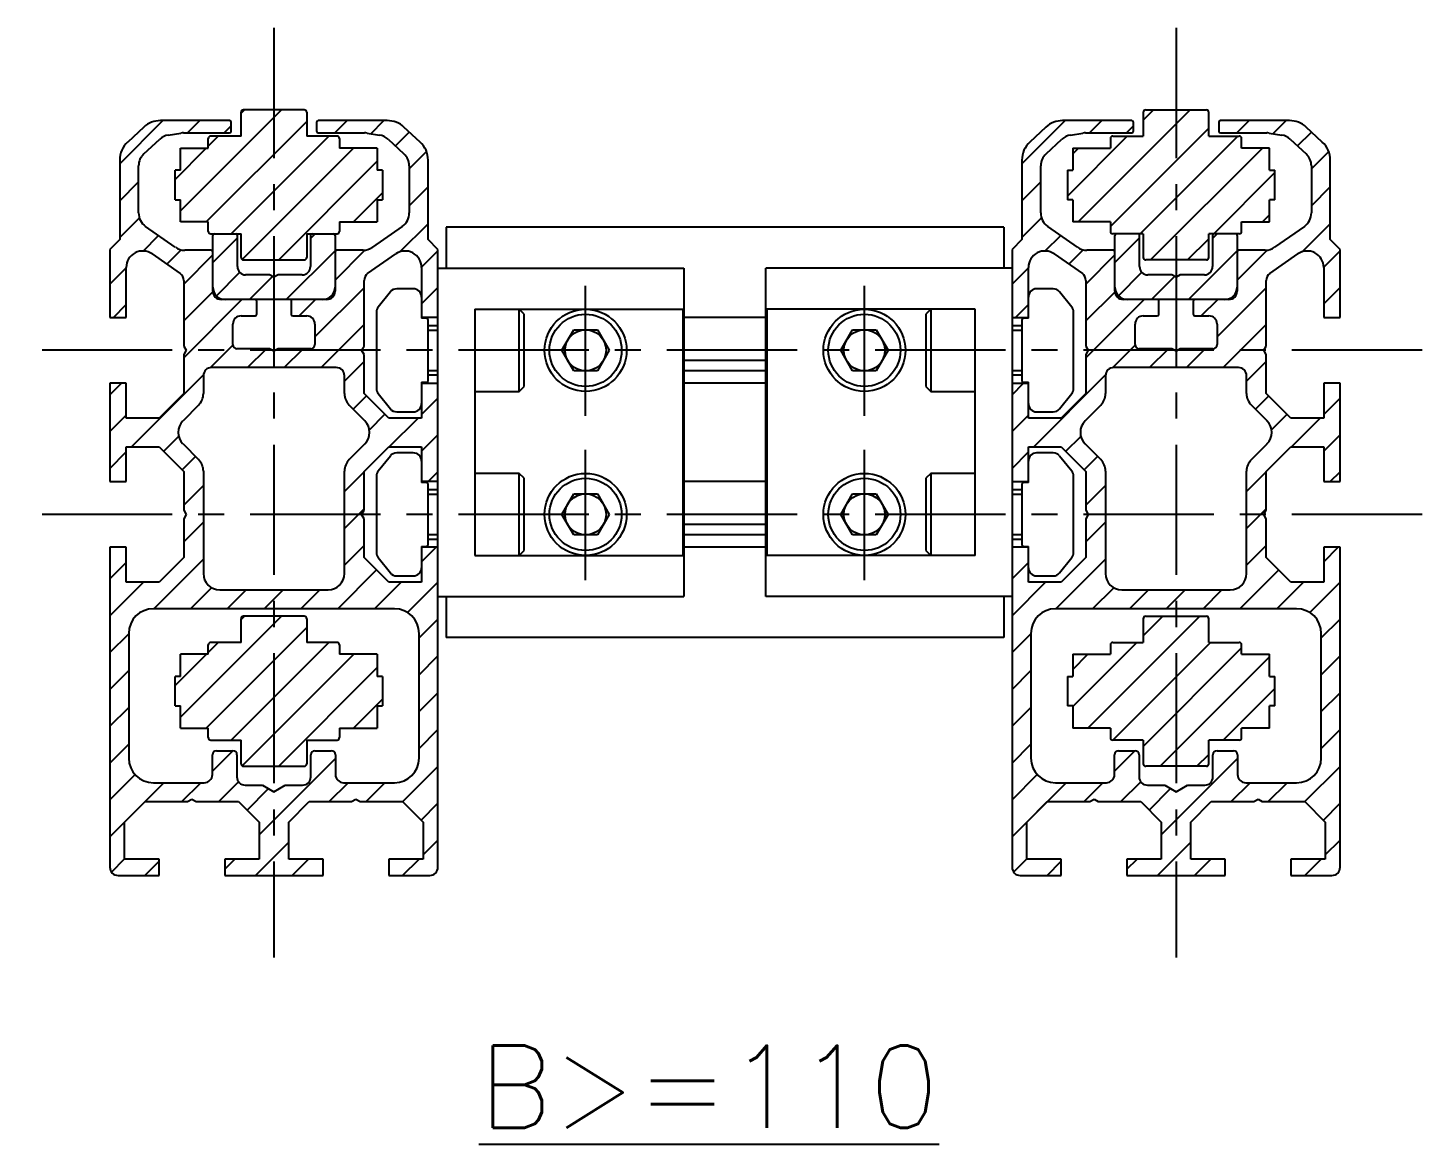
# Model space of a CAD drawing. Extents: x -3 to 4647, y -8 to 2018.
# Drawn here: x 4229.2 to 4399.2, y 115.3 to 251.3 of the extents above; entities that cross this region are included whole.
import ezdxf

# ---------------------------------------------------------------- set-up
doc = ezdxf.new("R2010")
doc.units = 0
doc.header["$LTSCALE"] = 0.5
doc.linetypes.add('CENTER', pattern=[50.8, 31.75, -6.35, 6.35, -6.35])
for name, color, linetype in [('MSM_CENTER', 1, 'CENTER'), ('MSM_CONTINUOUS', 7, 'CONTINUOUS'), ('MSM_NARROW', 5, 'CONTINUOUS'), ('MSM_PART_NUMBER', 7, 'CONTINUOUS')]:
    doc.layers.add(name, color=color, linetype=linetype)
doc.styles.get("Standard").update_dxf_attribs({"font": 'txt.shx', "height": 3, "bigfont": 'bigfont.shx'})

msp = doc.modelspace()

# ---------------------------------------------------------------- linework, layer by layer
at = {"layer": 'MSM_CENTER'}
for p, q in [((4259.17, 251.3), (4259.17, 138)), ((4369.17, 251.3), (4369.17, 138)), ((4297.17, 204), (4297.17, 220)), ((4331.17, 204), (4331.17, 220)), ((4399.17, 212), (4229.17, 212)), ((4297.17, 184), (4297.17, 200)), ((4331.17, 184), (4331.17, 200)), ((4399.17, 192), (4229.17, 192))]:
    msp.add_line(p, q, dxfattribs=at)
at = {"layer": 'MSM_CONTINUOUS'}
for p, q in [((4253.77, 240), (4245.34, 240)), ((4253.97, 238.7), (4253.97, 239.8)), ((4255.17, 238.11), (4255.17, 241.01)), ((4262.87, 241.31), (4255.47, 241.31)), ((4263.17, 241.01), (4263.17, 238.11)), ((4264.37, 239.8), (4264.37, 238.7)), ((4273, 240), (4264.57, 240)), ((4363.77, 240), (4355.34, 240)), ((4363.97, 238.7), (4363.97, 239.8)), ((4365.17, 241.01), (4365.17, 238.11)), ((4365.47, 241.31), (4372.87, 241.31)), ((4373.17, 238.11), (4373.17, 241.01)), ((4374.37, 239.8), (4374.37, 238.7)), ((4383, 240), (4374.57, 240)), ((4243.31, 239.21), (4241.34, 237.39)), ((4246.29, 238.23), (4247.82, 238.48)), ((4248.13, 238.5), (4253.77, 238.5)), ((4255.17, 238.11), (4251.47, 238.11)), ((4266.87, 238.11), (4263.17, 238.11)), ((4264.57, 238.5), (4270.22, 238.5)), ((4270.53, 238.48), (4272.05, 238.23)), ((4277, 237.39), (4275.03, 239.21)), ((4353.31, 239.21), (4351.34, 237.39)), ((4356.29, 238.23), (4357.82, 238.48)), ((4358.13, 238.5), (4363.77, 238.5)), ((4361.47, 238.11), (4365.17, 238.11)), ((4373.17, 238.11), (4376.87, 238.11)), ((4374.57, 238.5), (4380.22, 238.5)), ((4380.53, 238.48), (4382.05, 238.23)), ((4387, 237.39), (4385.03, 239.21)), ((4240.67, 236.5), (4240.68, 236.5)), ((4243.32, 235.95), (4245.25, 237.73)), ((4247.77, 233.95), (4247.77, 236.66)), ((4247.77, 236.66), (4251.17, 236.66)), ((4251.17, 236.66), (4251.17, 237.81)), ((4267.17, 237.81), (4267.17, 236.66)), ((4271.77, 236.66), (4267.17, 236.66)), ((4271.77, 236.66), (4271.77, 233.95)), ((4273.09, 237.73), (4275.03, 235.95)), ((4277.67, 236.5), (4277.67, 236.5)), ((4350.67, 236.5), (4350.68, 236.5)), ((4353.32, 235.95), (4355.25, 237.73)), ((4356.57, 236.66), (4356.57, 233.95)), ((4356.57, 236.66), (4361.17, 236.66)), ((4361.17, 237.81), (4361.17, 236.66)), ((4377.17, 236.66), (4377.17, 237.81)), ((4380.57, 236.66), (4377.17, 236.66)), ((4380.57, 233.95), (4380.57, 236.66)), ((4383.09, 237.73), (4385.03, 235.95)), ((4387.67, 236.5), (4387.67, 236.5)), ((4240.37, 235.18), (4240.37, 225.5)), ((4277.97, 225.5), (4277.97, 235.18)), ((4350.37, 235.18), (4350.37, 225.5)), ((4387.97, 225.5), (4387.97, 235.18)), ((4242.67, 228.74), (4242.67, 234.48)), ((4247.12, 230.36), (4247.12, 233.95)), ((4247.77, 233.95), (4247.12, 233.95)), ((4272.42, 233.95), (4271.77, 233.95)), ((4272.42, 233.95), (4272.42, 230.36)), ((4275.67, 234.48), (4275.67, 228.74)), ((4352.67, 228.74), (4352.67, 234.48)), ((4355.92, 233.95), (4355.92, 230.36)), ((4355.92, 233.95), (4356.57, 233.95)), ((4380.57, 233.95), (4381.22, 233.95)), ((4381.22, 230.36), (4381.22, 233.95)), ((4385.67, 234.48), (4385.67, 228.74)), ((4247.12, 230.36), (4247.77, 230.36)), ((4247.77, 227.66), (4247.77, 230.36)), ((4271.77, 230.36), (4271.77, 227.66)), ((4271.77, 230.36), (4272.42, 230.36)), ((4356.57, 230.36), (4355.92, 230.36)), ((4356.57, 230.36), (4356.57, 227.66)), ((4380.57, 227.66), (4380.57, 230.36)), ((4381.22, 230.36), (4380.57, 230.36)), ((4247.15, 224.56), (4243.53, 227.1)), ((4251.17, 227.66), (4247.77, 227.66)), ((4251.17, 226.5), (4251.17, 227.66)), ((4251.47, 226.2), (4255.17, 226.2)), ((4255.17, 223.31), (4255.17, 226.2)), ((4263.17, 226.2), (4266.87, 226.2)), ((4263.17, 226.2), (4263.17, 223.31)), ((4267.17, 227.66), (4271.77, 227.66)), ((4267.17, 227.66), (4267.17, 226.5)), ((4274.82, 227.1), (4271.19, 224.56)), ((4280.17, 227), (4280.17, 222)), ((4348.17, 227), (4280.17, 227)), ((4348.17, 227), (4348.17, 222)), ((4357.15, 224.56), (4353.53, 227.1)), ((4361.17, 227.66), (4356.57, 227.66)), ((4361.17, 227.66), (4361.17, 226.5)), ((4365.17, 226.2), (4361.47, 226.2)), ((4365.17, 226.2), (4365.17, 223.31)), ((4373.17, 223.31), (4373.17, 226.2)), ((4376.87, 226.2), (4373.17, 226.2)), ((4377.17, 226.5), (4377.17, 227.66)), ((4377.17, 227.66), (4380.57, 227.66)), ((4384.82, 227.1), (4381.19, 224.56)), ((4240.37, 225.5), (4239.17, 224.3)), ((4251.72, 219.2), (4251.72, 226)), ((4254.72, 222.2), (4254.72, 226)), ((4263.62, 226), (4263.62, 222.2)), ((4266.62, 226), (4266.62, 219.2)), ((4279.17, 224.3), (4277.97, 225.5)), ((4350.37, 225.5), (4349.17, 224.3)), ((4361.72, 219.2), (4361.72, 226)), ((4364.72, 222.2), (4364.72, 226)), ((4373.62, 226), (4373.62, 222.2)), ((4376.62, 226), (4376.62, 219.2)), ((4389.17, 224.3), (4387.97, 225.5)), ((4239.17, 224.3), (4239.17, 216)), ((4244.32, 223.75), (4247.75, 221.35)), ((4251.52, 224.2), (4248.3, 224.2)), ((4255.47, 223.01), (4262.87, 223.01)), ((4270.04, 224.2), (4266.82, 224.2)), ((4270.6, 221.35), (4274.03, 223.75)), ((4279.17, 149), (4279.17, 224.3)), ((4349.17, 224.3), (4349.17, 149)), ((4354.32, 223.75), (4357.75, 221.35)), ((4361.52, 224.2), (4358.3, 224.2)), ((4372.87, 223.01), (4365.47, 223.01)), ((4380.04, 224.2), (4376.82, 224.2)), ((4380.6, 221.35), (4384.03, 223.75)), ((4389.17, 216), (4389.17, 224.3)), ((4241.17, 216), (4241.17, 222.11)), ((4258.65, 221.2), (4255.72, 221.2)), ((4259.17, 220.9), (4258.65, 221.2)), ((4259.69, 221.2), (4259.17, 220.9)), ((4262.62, 221.2), (4259.69, 221.2)), ((4277.17, 222.11), (4277.17, 215.9)), ((4279.17, 222), (4309.17, 222)), ((4309.17, 222), (4309.17, 182)), ((4319.17, 182), (4319.17, 222)), ((4349.17, 222), (4319.17, 222)), ((4351.17, 215.9), (4351.17, 222.11)), ((4368.65, 221.2), (4365.72, 221.2)), ((4369.17, 220.9), (4368.65, 221.2)), ((4369.69, 221.2), (4369.17, 220.9)), ((4372.62, 221.2), (4369.69, 221.2)), ((4387.17, 222.11), (4387.17, 216)), ((4248.17, 220.53), (4248.17, 212.52)), ((4270.17, 212.52), (4270.17, 220.53)), ((4276.17, 219.5), (4274.15, 219.5)), ((4354.19, 219.5), (4352.17, 219.5)), ((4358.17, 220.53), (4358.17, 212.52)), ((4380.17, 212.52), (4380.17, 220.53)), ((4265.62, 218.2), (4252.72, 218.2)), ((4257.07, 216.4), (4257.07, 218)), ((4261.27, 218), (4261.27, 216.4)), ((4273.37, 219.12), (4271.89, 217.27)), ((4277.17, 218.55), (4277.17, 218.55)), ((4356.45, 217.27), (4354.97, 219.12)), ((4375.62, 218.2), (4362.72, 218.2)), ((4367.07, 216.4), (4367.07, 218)), ((4371.27, 218), (4371.27, 216.4)), ((4387.17, 218.55), (4387.17, 218.55)), ((4239.17, 216), (4241.17, 216)), ((4255.17, 216.2), (4256.87, 216.2)), ((4261.47, 216.2), (4263.17, 216.2)), ((4271.67, 216.65), (4271.67, 207.35)), ((4279.17, 216), (4277.17, 216)), ((4283.67, 217), (4283.67, 187)), ((4283.67, 217), (4309.08, 217)), ((4289.67, 216.4), (4289.07, 217)), ((4289.07, 207), (4289.07, 217)), ((4289.67, 207.6), (4289.67, 216.4)), ((4309.08, 187), (4309.08, 217)), ((4319.17, 216), (4309.17, 216)), ((4319.26, 217), (4319.26, 187)), ((4344.67, 217), (4319.26, 217)), ((4339.27, 217), (4338.67, 216.4)), ((4338.67, 216.4), (4338.67, 207.6)), ((4339.27, 217), (4339.27, 207)), ((4344.67, 187), (4344.67, 217)), ((4349.17, 216), (4351.17, 216)), ((4356.67, 207.35), (4356.67, 216.65)), ((4365.17, 216.2), (4366.87, 216.2)), ((4371.47, 216.2), (4373.17, 216.2)), ((4387.17, 216), (4389.17, 216)), ((4254.17, 212.7), (4254.17, 215.2)), ((4264.17, 215.2), (4264.17, 212.7)), ((4277.77, 215.9), (4277.17, 215.9)), ((4277.97, 208.3), (4277.97, 215.7)), ((4279.17, 215), (4277.97, 215)), ((4294.29, 212), (4295.73, 214.5)), ((4295.73, 214.5), (4298.62, 214.5)), ((4298.62, 214.5), (4300.06, 212)), ((4328.29, 212), (4329.73, 214.5)), ((4329.73, 214.5), (4332.62, 214.5)), ((4332.62, 214.5), (4334.06, 212)), ((4350.37, 215), (4349.17, 215)), ((4350.37, 215.7), (4350.37, 208.3)), ((4351.17, 215.9), (4350.57, 215.9)), ((4364.17, 212.7), (4364.17, 215.2)), ((4374.17, 215.2), (4374.17, 212.7)), ((4248.17, 212.52), (4248.47, 212)), ((4269.87, 212), (4270.17, 212.52)), ((4358.17, 212.52), (4358.47, 212)), ((4379.87, 212), (4380.17, 212.52)), ((4248.47, 212), (4248.17, 211.48)), ((4248.17, 211.48), (4248.17, 206.75)), ((4258.65, 212.2), (4254.67, 212.2)), ((4259.17, 211.9), (4258.65, 212.2)), ((4259.69, 212.2), (4259.17, 211.9)), ((4263.67, 212.2), (4259.69, 212.2)), ((4270.17, 211.48), (4269.87, 212)), ((4270.17, 206.75), (4270.17, 211.48)), ((4295.73, 209.5), (4294.29, 212)), ((4300.06, 212), (4298.62, 209.5)), ((4319.17, 212), (4309.17, 212)), ((4329.73, 209.5), (4328.29, 212)), ((4334.06, 212), (4332.62, 209.5)), ((4358.47, 212), (4358.17, 211.48)), ((4358.17, 211.48), (4358.17, 206.75)), ((4368.65, 212.2), (4364.67, 212.2)), ((4369.17, 211.9), (4368.65, 212.2)), ((4369.69, 212.2), (4369.17, 211.9)), ((4373.67, 212.2), (4369.69, 212.2)), ((4380.17, 211.48), (4379.87, 212)), ((4380.17, 206.75), (4380.17, 211.48)), ((4266.77, 209.9), (4251.57, 209.9)), ((4298.62, 209.5), (4295.73, 209.5)), ((4319.17, 210.78), (4309.17, 210.78)), ((4319.17, 209.5), (4309.17, 209.5)), ((4332.62, 209.5), (4329.73, 209.5)), ((4376.77, 209.9), (4361.57, 209.9)), ((4239.17, 208), (4239.17, 196)), ((4241.17, 208), (4239.17, 208)), ((4241.17, 203.75), (4241.17, 208)), ((4250.57, 208.9), (4250.57, 206.73)), ((4267.77, 206.73), (4267.77, 208.9)), ((4277.17, 208.1), (4277.17, 203.75)), ((4277.17, 208.1), (4277.77, 208.1)), ((4277.17, 208), (4279.17, 208)), ((4277.97, 209), (4279.17, 209)), ((4289.07, 207), (4289.67, 207.6)), ((4319.17, 208), (4309.17, 208)), ((4338.67, 207.6), (4339.27, 207)), ((4349.17, 209), (4350.37, 209)), ((4349.17, 208), (4351.17, 208)), ((4350.57, 208.1), (4351.17, 208.1)), ((4351.17, 203.75), (4351.17, 208.1)), ((4360.57, 208.9), (4360.57, 206.73)), ((4377.77, 206.73), (4377.77, 208.9)), ((4387.17, 208), (4387.17, 203.75)), ((4389.17, 208), (4387.17, 208)), ((4389.17, 196), (4389.17, 208)), ((4248.17, 206.75), (4245.17, 203.75)), ((4273.17, 203.75), (4270.17, 206.75)), ((4271.89, 206.73), (4273.37, 204.88)), ((4283.67, 207), (4289.07, 207)), ((4339.27, 207), (4344.67, 207)), ((4354.97, 204.88), (4356.45, 206.73)), ((4358.17, 206.75), (4355.17, 203.75)), ((4383.17, 203.75), (4380.17, 206.75)), ((4249.99, 205.31), (4248.09, 203.41)), ((4270.26, 203.41), (4268.36, 205.31)), ((4274.15, 204.5), (4276.17, 204.5)), ((4352.17, 204.5), (4354.19, 204.5)), ((4359.99, 205.31), (4358.09, 203.41)), ((4380.26, 203.41), (4378.36, 205.31)), ((4245.17, 203.75), (4241.17, 203.75)), ((4277.17, 203.75), (4273.17, 203.75)), ((4355.17, 203.75), (4351.17, 203.75)), ((4387.17, 203.75), (4383.17, 203.75)), ((4241.17, 196), (4241.17, 200.25)), ((4241.17, 200.25), (4245.17, 200.25)), ((4245.17, 200.25), (4248.17, 197.25)), ((4248.09, 200.59), (4249.99, 198.69)), ((4268.36, 198.69), (4270.26, 200.59)), ((4270.17, 197.25), (4273.17, 200.25)), ((4273.37, 199.12), (4271.89, 197.27)), ((4273.17, 200.25), (4277.17, 200.25)), ((4276.17, 199.5), (4274.15, 199.5)), ((4277.17, 200.25), (4277.17, 195.9)), ((4351.17, 195.9), (4351.17, 200.25)), ((4351.17, 200.25), (4355.17, 200.25)), ((4354.19, 199.5), (4352.17, 199.5)), ((4356.45, 197.27), (4354.97, 199.12)), ((4355.17, 200.25), (4358.17, 197.25)), ((4358.09, 200.59), (4359.99, 198.69)), ((4378.36, 198.69), (4380.26, 200.59)), ((4380.17, 197.25), (4383.17, 200.25)), ((4383.17, 200.25), (4387.17, 200.25)), ((4387.17, 200.25), (4387.17, 196)), ((4248.17, 197.25), (4248.17, 192.52)), ((4250.57, 197.27), (4250.57, 184.8)), ((4267.77, 184.8), (4267.77, 197.27)), ((4270.17, 192.52), (4270.17, 197.25)), ((4358.17, 197.25), (4358.17, 192.52)), ((4360.57, 197.27), (4360.57, 184.8)), ((4377.77, 184.8), (4377.77, 197.27)), ((4380.17, 192.52), (4380.17, 197.25)), ((4239.17, 196), (4241.17, 196)), ((4271.67, 196.65), (4271.67, 187.35)), ((4279.17, 196), (4277.17, 196)), ((4277.77, 195.9), (4277.17, 195.9)), ((4277.97, 188.3), (4277.97, 195.7)), ((4289.07, 197), (4283.67, 197)), ((4289.67, 196.4), (4289.07, 197)), ((4289.07, 187), (4289.07, 197)), ((4289.67, 187.6), (4289.67, 196.4)), ((4319.17, 196), (4309.17, 196)), ((4339.27, 197), (4338.67, 196.4)), ((4338.67, 196.4), (4338.67, 187.6)), ((4344.67, 197), (4339.27, 197)), ((4339.27, 197), (4339.27, 187)), ((4349.17, 196), (4351.17, 196)), ((4350.37, 195.7), (4350.37, 188.3)), ((4351.17, 195.9), (4350.57, 195.9)), ((4356.67, 187.35), (4356.67, 196.65)), ((4387.17, 196), (4389.17, 196)), ((4279.17, 195), (4277.97, 195)), ((4294.29, 192), (4295.73, 194.5)), ((4295.73, 194.5), (4298.62, 194.5)), ((4298.62, 194.5), (4300.06, 192)), ((4328.29, 192), (4329.73, 194.5)), ((4329.73, 194.5), (4332.62, 194.5)), ((4332.62, 194.5), (4334.06, 192)), ((4350.37, 195), (4349.17, 195)), ((4248.17, 192.52), (4248.47, 192)), ((4269.87, 192), (4270.17, 192.52)), ((4358.17, 192.52), (4358.47, 192)), ((4379.87, 192), (4380.17, 192.52)), ((4248.47, 192), (4248.17, 191.48)), ((4248.17, 191.48), (4248.17, 186.75)), ((4270.17, 191.48), (4269.87, 192)), ((4270.17, 186.75), (4270.17, 191.48)), ((4295.73, 189.5), (4294.29, 192)), ((4300.06, 192), (4298.62, 189.5)), ((4319.17, 192), (4309.17, 192)), ((4319.17, 190.78), (4309.17, 190.78)), ((4329.73, 189.5), (4328.29, 192)), ((4334.06, 192), (4332.62, 189.5)), ((4358.47, 192), (4358.17, 191.48)), ((4358.17, 191.48), (4358.17, 186.75)), ((4380.17, 191.48), (4379.87, 192)), ((4380.17, 186.75), (4380.17, 191.48)), ((4277.97, 189), (4279.17, 189)), ((4298.62, 189.5), (4295.73, 189.5)), ((4319.17, 189.5), (4309.17, 189.5)), ((4332.62, 189.5), (4329.73, 189.5)), ((4349.17, 189), (4350.37, 189)), ((4241.17, 188), (4239.17, 188)), ((4239.17, 188), (4239.17, 149)), ((4241.17, 183.75), (4241.17, 188)), ((4277.17, 188.1), (4277.17, 183.75)), ((4277.17, 188.1), (4277.77, 188.1)), ((4279.17, 188), (4277.17, 188)), ((4289.07, 187), (4289.67, 187.6)), ((4319.17, 188), (4309.17, 188)), ((4338.67, 187.6), (4339.27, 187)), ((4351.17, 188), (4349.17, 188)), ((4350.57, 188.1), (4351.17, 188.1)), ((4351.17, 183.75), (4351.17, 188.1)), ((4389.17, 188), (4387.17, 188)), ((4387.17, 188), (4387.17, 183.75)), ((4389.17, 149), (4389.17, 188)), ((4248.17, 186.75), (4245.17, 183.75)), ((4273.17, 183.75), (4270.17, 186.75)), ((4271.89, 186.73), (4273.37, 184.88)), ((4283.67, 187), (4309.08, 187)), ((4344.67, 187), (4319.26, 187)), ((4354.97, 184.88), (4356.45, 186.73)), ((4358.17, 186.75), (4355.17, 183.75)), ((4383.17, 183.75), (4380.17, 186.75)), ((4245.17, 183.75), (4241.17, 183.75)), ((4277.17, 183.75), (4273.17, 183.75)), ((4274.15, 184.5), (4276.17, 184.5)), ((4355.17, 183.75), (4351.17, 183.75)), ((4352.17, 184.5), (4354.19, 184.5)), ((4387.17, 183.75), (4383.17, 183.75)), ((4252.57, 182.8), (4265.77, 182.8)), ((4279.17, 182), (4309.17, 182)), ((4280.17, 182), (4280.17, 177)), ((4349.17, 182), (4319.17, 182)), ((4348.17, 182), (4348.17, 177)), ((4362.57, 182.8), (4375.77, 182.8)), ((4273.87, 180.5), (4244.47, 180.5)), ((4383.87, 180.5), (4354.47, 180.5)), ((4255.17, 176.4), (4255.17, 179.29)), ((4262.87, 179.6), (4255.47, 179.6)), ((4263.17, 179.29), (4263.17, 176.4)), ((4365.17, 179.29), (4365.17, 176.4)), ((4365.47, 179.6), (4372.87, 179.6)), ((4373.17, 176.4), (4373.17, 179.29)), ((4241.47, 177.5), (4241.47, 162.3)), ((4276.87, 162.3), (4276.87, 177.5)), ((4348.17, 177), (4280.17, 177)), ((4351.47, 177.5), (4351.47, 162.3)), ((4386.87, 162.3), (4386.87, 177.5)), ((4251.17, 174.95), (4251.17, 176.1)), ((4255.17, 176.4), (4251.47, 176.4)), ((4266.87, 176.4), (4263.17, 176.4)), ((4267.17, 176.1), (4267.17, 174.95)), ((4361.17, 176.1), (4361.17, 174.95)), ((4361.47, 176.4), (4365.17, 176.4)), ((4373.17, 176.4), (4376.87, 176.4)), ((4377.17, 174.95), (4377.17, 176.1)), ((4247.77, 172.24), (4247.77, 174.95)), ((4251.17, 174.95), (4247.77, 174.95)), ((4271.77, 174.95), (4267.17, 174.95)), ((4271.77, 174.95), (4271.77, 172.24)), ((4356.57, 174.95), (4356.57, 172.24)), ((4356.57, 174.95), (4361.17, 174.95)), ((4377.17, 174.95), (4380.57, 174.95)), ((4380.57, 172.24), (4380.57, 174.95)), ((4247.12, 168.65), (4247.12, 172.24)), ((4247.77, 172.24), (4247.12, 172.24)), ((4272.42, 172.24), (4271.77, 172.24)), ((4272.42, 172.24), (4272.42, 168.65)), ((4355.92, 172.24), (4355.92, 168.65)), ((4355.92, 172.24), (4356.57, 172.24)), ((4380.57, 172.24), (4381.22, 172.24)), ((4381.22, 168.65), (4381.22, 172.24)), ((4247.12, 168.65), (4247.77, 168.65)), ((4247.77, 165.95), (4247.77, 168.65)), ((4271.77, 168.65), (4271.77, 165.95)), ((4271.77, 168.65), (4272.42, 168.65)), ((4356.57, 168.65), (4355.92, 168.65)), ((4356.57, 168.65), (4356.57, 165.95)), ((4380.57, 165.95), (4380.57, 168.65)), ((4381.22, 168.65), (4380.57, 168.65)), ((4247.77, 165.95), (4251.17, 165.95)), ((4251.17, 164.79), (4251.17, 165.95)), ((4267.17, 165.95), (4267.17, 164.79)), ((4267.17, 165.95), (4271.77, 165.95)), ((4361.17, 165.95), (4356.57, 165.95)), ((4361.17, 165.95), (4361.17, 164.79)), ((4377.17, 164.79), (4377.17, 165.95)), ((4380.57, 165.95), (4377.17, 165.95)), ((4251.47, 164.49), (4255.17, 164.49)), ((4255.17, 161.6), (4255.17, 164.49)), ((4263.17, 164.49), (4263.17, 161.6)), ((4263.17, 164.49), (4266.87, 164.49)), ((4365.17, 164.49), (4361.47, 164.49)), ((4365.17, 164.49), (4365.17, 161.6)), ((4373.17, 161.6), (4373.17, 164.49)), ((4376.87, 164.49), (4373.17, 164.49)), ((4251.67, 160.3), (4251.67, 162.7)), ((4252.17, 163.2), (4254.17, 163.2)), ((4254.67, 162.7), (4254.67, 160)), ((4263.67, 160), (4263.67, 162.7)), ((4264.17, 163.2), (4266.17, 163.2)), ((4266.67, 162.7), (4266.67, 160.3)), ((4361.67, 160.3), (4361.67, 162.7)), ((4362.17, 163.2), (4364.17, 163.2)), ((4364.67, 162.7), (4364.67, 160)), ((4373.67, 160), (4373.67, 162.7)), ((4374.17, 163.2), (4376.17, 163.2)), ((4376.67, 162.7), (4376.67, 160.3)), ((4255.47, 161.3), (4262.87, 161.3)), ((4372.87, 161.3), (4365.47, 161.3)), ((4244.47, 159.3), (4250.67, 159.3)), ((4255.67, 159), (4257.79, 159)), ((4257.79, 159), (4259.17, 158.2)), ((4259.17, 158.2), (4260.56, 159)), ((4260.56, 159), (4262.67, 159)), ((4267.67, 159.3), (4273.87, 159.3)), ((4354.47, 159.3), (4360.67, 159.3)), ((4365.67, 159), (4367.79, 159)), ((4367.79, 159), (4369.17, 158.2)), ((4369.17, 158.2), (4370.56, 159)), ((4370.56, 159), (4372.67, 159)), ((4377.67, 159.3), (4383.87, 159.3)), ((4240.97, 154.5), (4243.47, 157)), ((4243.47, 157), (4248.65, 157)), ((4248.65, 157), (4249.17, 157.3)), ((4249.17, 157.3), (4249.69, 157)), ((4249.69, 157), (4254.87, 157)), ((4254.87, 157), (4257.37, 154.5)), ((4260.97, 154.5), (4263.47, 157)), ((4263.47, 157), (4268.65, 157)), ((4268.65, 157), (4269.17, 157.3)), ((4269.17, 157.3), (4269.69, 157)), ((4269.69, 157), (4274.87, 157)), ((4274.87, 157), (4277.37, 154.5)), ((4350.97, 154.5), (4353.47, 157)), ((4353.47, 157), (4358.65, 157)), ((4358.65, 157), (4359.17, 157.3)), ((4359.17, 157.3), (4359.69, 157)), ((4359.69, 157), (4364.87, 157)), ((4364.87, 157), (4367.37, 154.5)), ((4370.97, 154.5), (4373.47, 157)), ((4373.47, 157), (4378.65, 157)), ((4378.65, 157), (4379.17, 157.3)), ((4379.17, 157.3), (4379.69, 157)), ((4379.69, 157), (4384.87, 157)), ((4384.87, 157), (4387.37, 154.5)), ((4240.97, 150), (4240.97, 154.5)), ((4257.37, 154.5), (4257.37, 150)), ((4260.97, 150), (4260.97, 154.5)), ((4277.37, 154.5), (4277.37, 150)), ((4350.97, 150), (4350.97, 154.5)), ((4367.37, 154.5), (4367.37, 150)), ((4370.97, 150), (4370.97, 154.5)), ((4387.37, 154.5), (4387.37, 150)), ((4245.17, 150), (4240.97, 150)), ((4245.17, 148), (4245.17, 150)), ((4257.37, 150), (4253.17, 150)), ((4253.17, 150), (4253.17, 148)), ((4265.17, 150), (4260.97, 150)), ((4265.17, 148), (4265.17, 150)), ((4277.37, 150), (4273.17, 150)), ((4273.17, 150), (4273.17, 148)), ((4355.17, 150), (4350.97, 150)), ((4355.17, 148), (4355.17, 150)), ((4367.37, 150), (4363.17, 150)), ((4363.17, 150), (4363.17, 148)), ((4375.17, 150), (4370.97, 150)), ((4375.17, 148), (4375.17, 150)), ((4387.37, 150), (4383.17, 150)), ((4383.17, 150), (4383.17, 148)), ((4240.17, 148), (4245.17, 148)), ((4253.17, 148), (4265.17, 148)), ((4273.17, 148), (4278.17, 148)), ((4350.17, 148), (4355.17, 148)), ((4363.17, 148), (4375.17, 148)), ((4383.17, 148), (4388.17, 148))]:
    msp.add_line(p, q, dxfattribs=at)
for centre, radius in [((4297.17, 212), 5), ((4297.17, 212), 4.4), ((4331.17, 212), 5), ((4331.17, 212), 4.4), ((4297.17, 212), 2.5), ((4331.17, 212), 2.5), ((4297.17, 192), 5), ((4297.17, 192), 4.4), ((4331.17, 192), 5), ((4331.17, 192), 4.4), ((4297.17, 192), 2.5), ((4331.17, 192), 2.5)]:
    msp.add_circle(centre, radius, dxfattribs=at)
for centre, radius, start, end in [((4245.34, 237), 3, 90, 132.6467), ((4253.77, 239.8), 0.2, 0, 90), ((4255.47, 241.01), 0.3, 90, 180), ((4262.87, 241.01), 0.3, 0, 90), ((4264.57, 239.8), 0.2, 90, 180), ((4273, 237), 3, 47.3533, 90), ((4355.34, 237), 3, 90, 132.6467), ((4363.77, 239.8), 0.2, 0, 90), ((4365.47, 241.01), 0.3, 90, 180), ((4372.87, 241.01), 0.3, 0, 90), ((4374.57, 239.8), 0.2, 90, 180), ((4383, 237), 3, 47.3533, 90), ((4246.6, 236.26), 2, 99, 132.6467), ((4248.13, 236.5), 2, 90, 99), ((4251.47, 237.81), 0.3, 90, 180), ((4253.77, 238.7), 0.2, 270, 0), ((4264.57, 238.7), 0.2, 180, 270), ((4266.87, 237.81), 0.3, 0, 90), ((4270.22, 236.5), 2, 81, 90), ((4271.74, 236.26), 2, 47.3533, 81), ((4356.6, 236.26), 2, 99, 132.6467), ((4358.13, 236.5), 2, 90, 99), ((4361.47, 237.81), 0.3, 90, 180), ((4363.77, 238.7), 0.2, 270, 0), ((4374.57, 238.7), 0.2, 180, 270), ((4376.87, 237.81), 0.3, 0, 90), ((4380.22, 236.5), 2, 81, 90), ((4381.74, 236.26), 2, 47.3533, 81), ((4243.37, 235.18), 3, 132.6467, 180), ((4274.97, 235.18), 3, 0, 47.3533), ((4353.37, 235.18), 3, 132.6467, 180), ((4384.97, 235.18), 3, 0, 47.3533), ((4244.67, 234.48), 2, 132.6467, 180), ((4273.67, 234.48), 2, 0, 47.3533), ((4354.67, 234.48), 2, 132.6467, 180), ((4383.67, 234.48), 2, 0, 47.3533), ((4244.67, 228.74), 2, 180, 235), ((4273.67, 228.74), 2, 305, 0), ((4354.67, 228.74), 2, 180, 235), ((4383.67, 228.74), 2, 305, 0), ((4251.47, 226.5), 0.3, 180, 270), ((4251.92, 226), 0.2, 90, 180), ((4254.52, 226), 0.2, 0, 90), ((4263.82, 226), 0.2, 90, 180), ((4266.42, 226), 0.2, 0, 90), ((4266.87, 226.5), 0.3, 270, 0), ((4361.47, 226.5), 0.3, 180, 270), ((4361.92, 226), 0.2, 90, 180), ((4364.52, 226), 0.2, 0, 90), ((4373.82, 226), 0.2, 90, 180), ((4376.42, 226), 0.2, 0, 90), ((4376.87, 226.5), 0.3, 270, 0), ((4248.3, 226.2), 2, 235, 270), ((4270.04, 226.2), 2, 270, 305), ((4358.3, 226.2), 2, 235, 270), ((4380.04, 226.2), 2, 270, 305), ((4243.17, 222.11), 2, 55, 180), ((4251.52, 224), 0.2, 0, 90), ((4255.47, 223.31), 0.3, 180, 270), ((4262.87, 223.31), 0.3, 270, 0), ((4266.82, 224), 0.2, 90, 180), ((4275.17, 222.11), 2, 0, 125), ((4353.17, 222.11), 2, 55, 180), ((4361.52, 224), 0.2, 0, 90), ((4365.47, 223.31), 0.3, 180, 270), ((4372.87, 223.31), 0.3, 270, 0), ((4376.82, 224), 0.2, 90, 180), ((4385.17, 222.11), 2, 0, 125), ((4247.17, 220.53), 1, 0, 55), ((4255.72, 222.2), 1, 180, 270), ((4262.62, 222.2), 1, 270, 0), ((4271.17, 220.53), 1, 125, 180), ((4357.17, 220.53), 1, 0, 55), ((4365.72, 222.2), 1, 180, 270), ((4372.62, 222.2), 1, 270, 0), ((4381.17, 220.53), 1, 125, 180), ((4253.22, 219.7), 1.5, 180, 270), ((4265.12, 219.7), 1.5, 270, 0), ((4274.15, 218.5), 1, 90, 141.3402), ((4276.17, 218.5), 1, 0, 90), ((4352.17, 218.5), 1, 90, 180), ((4354.19, 218.5), 1, 38.6598, 90), ((4363.22, 219.7), 1.5, 180, 270), ((4375.12, 219.7), 1.5, 270, 0), ((4252.72, 219.2), 1, 180, 270), ((4256.87, 218), 0.2, 0, 90), ((4261.47, 218), 0.2, 90, 180), ((4265.62, 219.2), 1, 270, 0), ((4362.72, 219.2), 1, 180, 270), ((4366.87, 218), 0.2, 0, 90), ((4371.47, 218), 0.2, 90, 180), ((4375.62, 219.2), 1, 270, 0), ((4255.17, 215.2), 1, 90, 180), ((4256.87, 216.4), 0.2, 270, 0), ((4261.47, 216.4), 0.2, 180, 270), ((4263.17, 215.2), 1, 0, 90), ((4272.67, 216.65), 1, 141.3402, 180), ((4355.67, 216.65), 1, 0, 38.6598), ((4365.17, 215.2), 1, 90, 180), ((4366.87, 216.4), 0.2, 270, 0), ((4371.47, 216.4), 0.2, 180, 270), ((4373.17, 215.2), 1, 0, 90), ((4277.77, 215.7), 0.2, 0, 90), ((4350.57, 215.7), 0.2, 90, 180), ((4254.67, 212.7), 0.5, 180, 270), ((4263.67, 212.7), 0.5, 270, 0), ((4364.67, 212.7), 0.5, 180, 270), ((4373.67, 212.7), 0.5, 270, 0), ((4251.57, 208.9), 1, 90, 180), ((4266.77, 208.9), 1, 0, 90), ((4361.57, 208.9), 1, 90, 180), ((4376.77, 208.9), 1, 0, 90), ((4277.77, 208.3), 0.2, 270, 0), ((4350.57, 208.3), 0.2, 180, 270), ((4248.57, 206.73), 2, 315, 0), ((4269.77, 206.73), 2, 180, 225), ((4272.67, 207.35), 1, 180, 218.6598), ((4355.67, 207.35), 1, 321.3402, 0), ((4358.57, 206.73), 2, 315, 0), ((4379.77, 206.73), 2, 180, 225), ((4274.15, 205.5), 1, 218.6598, 270), ((4276.17, 205.5), 1, 270, 0), ((4352.17, 205.5), 1, 180, 270), ((4354.19, 205.5), 1, 270, 321.3402), ((4249.5, 202), 2, 135, 225), ((4268.84, 202), 2, 315, 45), ((4359.5, 202), 2, 135, 225), ((4378.84, 202), 2, 315, 45), ((4274.15, 198.5), 1, 90, 141.3402), ((4276.17, 198.5), 1, 0, 90), ((4352.17, 198.5), 1, 90, 180), ((4354.19, 198.5), 1, 38.6598, 90), ((4248.57, 197.27), 2, 0, 45), ((4269.77, 197.27), 2, 135, 180), ((4272.67, 196.65), 1, 141.3402, 180), ((4355.67, 196.65), 1, 0, 38.6598), ((4358.57, 197.27), 2, 0, 45), ((4379.77, 197.27), 2, 135, 180), ((4277.77, 195.7), 0.2, 0, 90), ((4350.57, 195.7), 0.2, 90, 180), ((4272.67, 187.35), 1, 180, 218.6598), ((4277.77, 188.3), 0.2, 270, 0), ((4350.57, 188.3), 0.2, 180, 270), ((4355.67, 187.35), 1, 321.3402, 0), ((4276.17, 185.5), 1, 270, 0), ((4352.17, 185.5), 1, 180, 270), ((4252.57, 184.8), 2, 180, 270), ((4265.77, 184.8), 2, 270, 0), ((4274.15, 185.5), 1, 218.6598, 270), ((4354.19, 185.5), 1, 270, 321.3402), ((4362.57, 184.8), 2, 180, 270), ((4375.77, 184.8), 2, 270, 0), ((4244.47, 177.5), 3, 90, 180), ((4273.87, 177.5), 3, 0, 90), ((4354.47, 177.5), 3, 90, 180), ((4383.87, 177.5), 3, 0, 90), ((4255.47, 179.29), 0.3, 90, 180), ((4262.87, 179.29), 0.3, 0, 90), ((4365.47, 179.29), 0.3, 90, 180), ((4372.87, 179.29), 0.3, 0, 90), ((4251.47, 176.1), 0.3, 90, 180), ((4266.87, 176.1), 0.3, 0, 90), ((4361.47, 176.1), 0.3, 90, 180), ((4376.87, 176.1), 0.3, 0, 90), ((4251.47, 164.79), 0.3, 180, 270), ((4266.87, 164.79), 0.3, 270, 0), ((4361.47, 164.79), 0.3, 180, 270), ((4376.87, 164.79), 0.3, 270, 0), ((4244.47, 162.3), 3, 180, 270), ((4252.17, 162.7), 0.5, 90, 180), ((4254.17, 162.7), 0.5, 0, 90), ((4255.47, 161.6), 0.3, 180, 270), ((4262.87, 161.6), 0.3, 270, 0), ((4264.17, 162.7), 0.5, 90, 180), ((4266.17, 162.7), 0.5, 0, 90), ((4273.87, 162.3), 3, 270, 0), ((4354.47, 162.3), 3, 180, 270), ((4362.17, 162.7), 0.5, 90, 180), ((4364.17, 162.7), 0.5, 0, 90), ((4365.47, 161.6), 0.3, 180, 270), ((4372.87, 161.6), 0.3, 270, 0), ((4374.17, 162.7), 0.5, 90, 180), ((4376.17, 162.7), 0.5, 0, 90), ((4383.87, 162.3), 3, 270, 0), ((4250.67, 160.3), 1, 270, 0), ((4255.67, 160), 1, 180, 270), ((4262.67, 160), 1, 270, 0), ((4267.67, 160.3), 1, 180, 270), ((4360.67, 160.3), 1, 270, 0), ((4365.67, 160), 1, 180, 270), ((4372.67, 160), 1, 270, 0), ((4377.67, 160.3), 1, 180, 270), ((4240.17, 149), 1, 180, 270), ((4278.17, 149), 1, 270, 0), ((4350.17, 149), 1, 180, 270), ((4388.17, 149), 1, 270, 0)]:
    msp.add_arc(centre, radius, start, end, dxfattribs=at)
at = {"layer": 'MSM_NARROW'}
for p, q in [((4240.37, 234.73), (4245.64, 240)), ((4247.77, 229), (4260.08, 241.31)), ((4248.63, 238.5), (4250.13, 240)), ((4250.91, 227.65), (4263.17, 239.91)), ((4255.17, 240.89), (4255.59, 241.31)), ((4266.59, 238.5), (4268.09, 240)), ((4270.98, 238.4), (4272.58, 240)), ((4350.37, 234.73), (4355.64, 240)), ((4357.25, 227.66), (4370.9, 241.31)), ((4358.63, 238.5), (4360.13, 240)), ((4365.17, 240.06), (4366.41, 241.31)), ((4376.59, 238.5), (4378.09, 240)), ((4380.98, 238.4), (4382.58, 240)), ((4251.17, 236.89), (4252.35, 238.07)), ((4253.12, 238.5), (4253.97, 239.35)), ((4253.98, 226.23), (4265.82, 238.07)), ((4273.98, 236.91), (4275.68, 238.61)), ((4355.92, 230.81), (4363.22, 238.11)), ((4361.17, 227.08), (4373.17, 239.08)), ((4363.12, 238.5), (4363.97, 239.35)), ((4364.78, 226.2), (4376.69, 238.11)), ((4383.98, 236.91), (4385.68, 238.61)), ((4247.12, 232.84), (4250.93, 236.65)), ((4255.3, 223.06), (4268.89, 236.65)), ((4356.57, 235.95), (4357.27, 236.66)), ((4366.07, 223.01), (4379.72, 236.66)), ((4259.73, 223), (4271.77, 235.04)), ((4275.67, 234.11), (4277.78, 236.22)), ((4385.67, 234.11), (4387.78, 236.22)), ((4373.76, 226.2), (4381.22, 233.66)), ((4240.37, 230.24), (4242.67, 232.54)), ((4275.67, 229.62), (4277.97, 231.92)), ((4350.37, 230.24), (4352.67, 232.54)), ((4385.67, 229.62), (4387.97, 231.92)), ((4268.87, 227.65), (4272.42, 231.2)), ((4240.37, 225.75), (4242.77, 228.15)), ((4350.37, 225.75), (4352.76, 228.15)), ((4379.71, 227.66), (4380.57, 228.52)), ((4263.62, 225.63), (4264.19, 226.2)), ((4274.54, 224), (4277.97, 227.43)), ((4373.62, 225.63), (4374.19, 226.2)), ((4384.54, 224), (4387.97, 227.43)), ((4243.21, 224.1), (4245.11, 226)), ((4251.72, 222.71), (4254.72, 225.71)), ((4353.22, 224.11), (4355.11, 226)), ((4361.72, 222.71), (4364.72, 225.71)), ((4370.57, 223.01), (4373.17, 225.61)), ((4246.1, 222.5), (4247.85, 224.25)), ((4248.17, 220.08), (4251.72, 223.63)), ((4260.68, 218.2), (4266.62, 224.14)), ((4266.62, 220.57), (4270.26, 224.21)), ((4277.17, 222.14), (4279.17, 224.14)), ((4356.1, 222.5), (4357.85, 224.25)), ((4358.17, 220.08), (4361.72, 223.63)), ((4370.68, 218.2), (4376.62, 224.14)), ((4376.62, 220.57), (4380.26, 224.21)), ((4387.17, 222.14), (4389.17, 224.14)), ((4239.17, 220.06), (4241.17, 222.06)), ((4252.16, 218.66), (4255.01, 221.51)), ((4256.19, 218.2), (4258.99, 221)), ((4349.17, 220.06), (4351.17, 222.06)), ((4362.16, 218.66), (4365.01, 221.51)), ((4366.19, 218.2), (4368.99, 221)), ((4264.17, 213.63), (4270.17, 219.63)), ((4266.59, 219.62), (4266.62, 219.65)), ((4277.17, 217.65), (4279.17, 219.65)), ((4374.17, 213.63), (4380.17, 219.63)), ((4376.59, 219.62), (4376.62, 219.65)), ((4387.17, 217.65), (4389.17, 219.65)), ((4248.17, 215.59), (4251.73, 219.15)), ((4248.17, 211.1), (4255.27, 218.2)), ((4262.25, 216.2), (4264.25, 218.2)), ((4265.17, 218.2), (4265.2, 218.23)), ((4358.17, 215.59), (4361.73, 219.15)), ((4358.17, 211.1), (4365.27, 218.2)), ((4372.25, 216.2), (4374.25, 218.2)), ((4375.17, 218.2), (4375.2, 218.23)), ((4239.6, 216), (4241.17, 217.57)), ((4349.6, 216), (4351.17, 217.57)), ((4264.93, 209.9), (4270.17, 215.14)), ((4277.97, 214.46), (4279.17, 214.46)), ((4349.17, 214.46), (4350.37, 214.46)), ((4374.93, 209.9), (4380.17, 215.14)), ((4251.45, 209.89), (4254.18, 212.62)), ((4361.45, 209.89), (4364.18, 212.62)), ((4255.95, 209.9), (4258.25, 212.2)), ((4260.44, 209.9), (4262.74, 212.2)), ((4365.95, 209.9), (4368.25, 212.2)), ((4370.44, 209.9), (4372.74, 212.2)), ((4267.77, 208.25), (4270.17, 210.65)), ((4277.97, 209.54), (4279.17, 209.54)), ((4349.17, 209.54), (4350.37, 209.54)), ((4377.77, 208.25), (4380.17, 210.65)), ((4239.17, 206.59), (4240.58, 208)), ((4241.81, 200.25), (4250.58, 209.02)), ((4349.17, 206.59), (4350.58, 208)), ((4351.81, 200.25), (4360.58, 209.02)), ((4268.84, 204.83), (4270.47, 206.46)), ((4277.17, 204.18), (4279.17, 206.18)), ((4378.84, 204.83), (4380.47, 206.46)), ((4387.17, 204.18), (4389.17, 206.18)), ((4239.17, 202.1), (4241.17, 204.1)), ((4270.81, 202.31), (4272.71, 204.21)), ((4349.17, 202.1), (4351.17, 204.1)), ((4380.81, 202.31), (4382.71, 204.21)), ((4273.24, 200.25), (4276.74, 203.75)), ((4383.24, 200.25), (4386.74, 203.75)), ((4245.74, 199.69), (4247.57, 201.52)), ((4277.17, 199.69), (4279.17, 201.69)), ((4355.74, 199.69), (4357.57, 201.51)), ((4387.17, 199.69), (4389.17, 201.69)), ((4239.17, 197.61), (4241.17, 199.61)), ((4247.98, 197.44), (4249.61, 199.07)), ((4349.17, 197.61), (4351.17, 199.61)), ((4357.98, 197.44), (4359.61, 199.07)), ((4277.97, 196), (4279.17, 197.2)), ((4387.97, 196), (4389.17, 197.2)), ((4248.17, 193.14), (4250.57, 195.54)), ((4267.77, 194.78), (4270.17, 197.18)), ((4358.17, 193.14), (4360.57, 195.54)), ((4377.77, 194.78), (4380.17, 197.18)), ((4277.97, 194.46), (4279.17, 194.46)), ((4349.17, 194.46), (4350.37, 194.46)), ((4267.77, 190.29), (4270.17, 192.69)), ((4377.77, 190.29), (4380.17, 192.69)), ((4248.17, 188.65), (4250.57, 191.05)), ((4358.17, 188.65), (4360.57, 191.05)), ((4277.97, 189.54), (4279.17, 189.54)), ((4349.17, 189.54), (4350.37, 189.54)), ((4267.77, 185.8), (4270.17, 188.2)), ((4277.17, 186.22), (4278.95, 188)), ((4377.77, 185.8), (4380.17, 188.2)), ((4387.17, 186.22), (4388.95, 188)), ((4239.17, 184.14), (4241.17, 186.14)), ((4244.51, 180.5), (4250.57, 186.56)), ((4349.17, 184.14), (4351.17, 186.14)), ((4354.51, 180.5), (4360.57, 186.56)), ((4239.17, 179.65), (4243.27, 183.75)), ((4266.96, 180.5), (4271.69, 185.23)), ((4271.45, 180.5), (4274.7, 183.75)), ((4275.47, 180.03), (4279.17, 183.73)), ((4349.17, 179.65), (4353.27, 183.75)), ((4376.96, 180.5), (4381.69, 185.23)), ((4381.45, 180.5), (4384.7, 183.75)), ((4385.48, 180.03), (4389.17, 183.73)), ((4249, 180.5), (4251.57, 183.07)), ((4253.49, 180.5), (4255.79, 182.8)), ((4257.98, 180.5), (4260.28, 182.8)), ((4262.47, 180.5), (4264.77, 182.8)), ((4359, 180.5), (4361.57, 183.07)), ((4363.49, 180.5), (4365.79, 182.8)), ((4367.98, 180.5), (4370.28, 182.8)), ((4372.47, 180.5), (4374.77, 182.8)), ((4247.77, 167.29), (4260.08, 179.6)), ((4255.17, 179.18), (4255.59, 179.6)), ((4276.87, 176.94), (4279.17, 179.24)), ((4358.41, 165.95), (4372.06, 179.6)), ((4365.17, 177.2), (4367.57, 179.6)), ((4386.87, 176.94), (4389.17, 179.24)), ((4239.17, 175.16), (4241.47, 177.46)), ((4250.91, 165.93), (4263.17, 178.2)), ((4349.17, 175.16), (4351.47, 177.46)), ((4251.17, 175.18), (4252.35, 176.35)), ((4253.98, 164.52), (4265.82, 176.35)), ((4356.57, 168.6), (4364.37, 176.4)), ((4361.45, 164.5), (4373.35, 176.4)), ((4365.17, 163.73), (4377.17, 175.73)), ((4247.12, 171.13), (4250.93, 174.93)), ((4255.3, 161.35), (4268.89, 174.93)), ((4276.87, 172.45), (4279.17, 174.75)), ((4356.57, 173.09), (4358.43, 174.95)), ((4367.23, 161.3), (4380.57, 174.64)), ((4386.87, 172.45), (4389.17, 174.75)), ((4239.17, 170.67), (4241.47, 172.97)), ((4259.73, 161.29), (4271.77, 173.33)), ((4349.17, 170.67), (4351.47, 172.97)), ((4276.87, 167.96), (4279.17, 170.26)), ((4374.91, 164.49), (4381.22, 170.8)), ((4386.87, 167.96), (4389.17, 170.26)), ((4239.17, 166.18), (4241.47, 168.48)), ((4268.87, 165.93), (4272.42, 169.49)), ((4349.17, 166.18), (4351.47, 168.48)), ((4276.87, 163.47), (4279.17, 165.77)), ((4386.87, 163.47), (4389.17, 165.77)), ((4239.17, 161.69), (4241.47, 163.99)), ((4349.17, 161.69), (4351.47, 163.99)), ((4251.67, 160.72), (4254.15, 163.2)), ((4257.37, 152.95), (4266.67, 162.25)), ((4361.67, 160.72), (4364.15, 163.2)), ((4367.37, 152.95), (4376.67, 162.25)), ((4371.72, 161.3), (4373.17, 162.75)), ((4239.17, 157.2), (4242.25, 160.28)), ((4274.88, 156.99), (4279.17, 161.28)), ((4349.17, 157.2), (4352.25, 160.28)), ((4384.88, 156.99), (4389.17, 161.28)), ((4239.17, 152.71), (4245.76, 159.3)), ((4247.95, 157), (4250.25, 159.3)), ((4252.44, 157), (4254.86, 159.42)), ((4255.9, 155.97), (4258.51, 158.58)), ((4265.91, 157), (4268.21, 159.3)), ((4270.4, 157), (4272.7, 159.3)), ((4349.17, 152.71), (4355.76, 159.3)), ((4357.95, 157), (4360.25, 159.3)), ((4362.44, 157), (4364.86, 159.42)), ((4365.9, 155.97), (4368.51, 158.58)), ((4375.91, 157), (4378.21, 159.3)), ((4380.4, 157), (4382.7, 159.3)), ((4277.13, 154.74), (4279.17, 156.79)), ((4387.13, 154.74), (4389.17, 156.79)), ((4256.91, 148), (4260.97, 152.06)), ((4277.37, 150.5), (4279.17, 152.3)), ((4366.91, 148), (4370.97, 152.06)), ((4387.37, 150.5), (4389.17, 152.3)), ((4239.37, 148.41), (4240.97, 150.02)), ((4243.44, 148), (4245.17, 149.73)), ((4253.17, 148.75), (4254.42, 150)), ((4261.4, 148), (4263.4, 150)), ((4274.87, 148), (4276.87, 150)), ((4349.36, 148.41), (4350.97, 150.02)), ((4353.44, 148), (4355.17, 149.73)), ((4363.17, 148.75), (4364.42, 150)), ((4371.4, 148), (4373.4, 150)), ((4384.87, 148), (4386.87, 150))]:
    msp.add_line(p, q, dxfattribs=at)

# ---------------------------------------------------------------- texts
at = {"layer": 'MSM_PART_NUMBER'}
msp.add_text('%%UB>=110', height=10, dxfattribs=at).set_placement((4284.14, 117.25))

doc.saveas('drawing.dxf')
